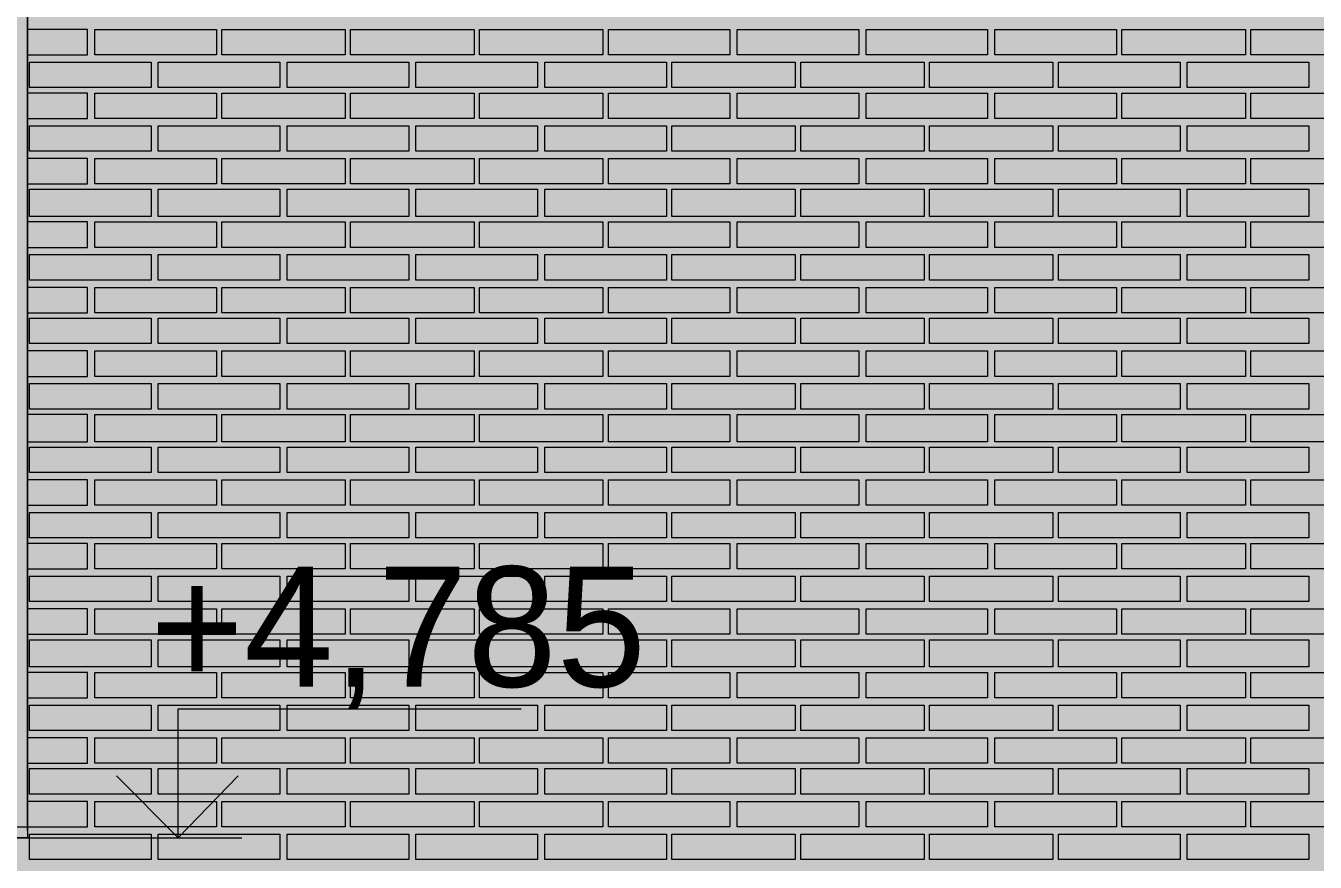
# Model space of a CAD drawing. Header units: millimetres. Extents: x -28928 to 100580, y -22867 to 36490.
# Drawn here: x 68989 to 71995, y -40 to 1908 of the extents above; entities that cross this region are included whole.
import ezdxf

# ---------------------------------------------------------------- set-up
doc = ezdxf.new("R2010")
doc.units = ezdxf.units.MM
doc.layers.add('PDF _Геометрия', color=7, linetype='Continuous', true_color=0x8f8e8d)
doc.layers.add('PDF _Сплошная заливка', color=7, linetype='Continuous', true_color=0xffffff)
doc.layers.add('PDF _Текст', color=7, linetype='Continuous')

msp = doc.modelspace()

# ---------------------------------------------------------------- hatches: boundary and pattern name
at = {"layer": 'PDF _Сплошная заливка', "true_color": 0xdcd6cf, "transparency": 33554559}
msp.add_hatch(color=254, dxfattribs=at).paths.add_polyline_path([(60798.36313073174, -2005.494765792853), (60798.36313073174, -4713.187073485198), (70224.51697688567, -4713.187073485198), (70224.51697688567, -1463.956304254396), (74070.28620765495, -1463.956304254396), (74070.28620765495, -4713.187073485198), (82294.90159227043, -4713.187073485198), (82294.90159227043, 9028.35138805342), (55763.74774611626, 9028.35138805342), (55763.74774611626, -4713.187073485198), (56851.05543842399, -4713.187073485198), (56851.05543842399, -1463.956304254396), (58251.4400538086, -1463.956304254396), (58251.4400538086, -4713.187073485198), (59499.51697688556, -4713.187073485198), (59499.51697688556, -2005.494765792853)])

# ---------------------------------------------------------------- linework, layer by layer
at = {"layer": 'PDF _Геометрия', "color": 7, "lineweight": 9}
msp.add_lwpolyline([(59499.51697688556, 6929.889849591866), (68993.36313073181, 6929.889849591866), (68993.36313073181, 2732.966772668733), (68993.36313073181, 33.73600343792714), (68993.36313073181, 16.81292651485637), (59499.51697688556, 16.81292651485637), (59499.51697688556, 33.73600343792714), (59499.51697688556, 2732.966772668733)], close=True, dxfattribs=at)
for points in [[(68993.36313073181, 33.73600343792714), (68993.36313073181, 109.8898495917747), (68993.36313073181, 1383.351388053339), (68993.36313073181, 6853.736003438018), (68993.36313073181, 6929.889849591866), (68946.82466919333, 6929.889849591866), (68946.82466919333, 6853.736003438018), (68946.82466919333, 1383.351388053339), (68946.82466919333, 6853.736003438018)], [(68963.74774611642, 16.81292651485637), (69073.74774611641, 16.81292651485637), (69344.51697688566, 16.81292651485637), (69344.51697688566, 317.1975418994807), (70144.13236150105, 317.1975418994807)], [(68993.36313073181, 46.42831113023567), (68993.36313073181, 42.19754189947344), (68993.36313073181, 16.81292651485637), (59499.51697688556, 16.81292651485637), (59499.51697688556, 42.19754189947344), (59499.51697688556, 46.42831113023567)], [(59499.51697688556, 42.19754189947344), (68993.36313073181, 42.19754189947344)], [(68993.36313073181, 25.27446497640267), (68993.36313073181, 21.04369574561861)], [(69192.20928457796, 16.81292651485637), (69492.59389996257, 16.81292651485637)]]:
    msp.add_lwpolyline(points, dxfattribs=at)
at = {"layer": 'PDF _Геометрия', "lineweight": 9}
for points in [[(68993.36313073181, 1840.274464976421), (69132.9785153472, 1840.274464976421), (69132.9785153472, 1899.505234207179), (68993.36313073181, 1899.505234207179)], [(68993.36313073181, 1692.197541899492), (69132.9785153472, 1692.197541899492), (69132.9785153472, 1751.428311130268), (68993.36313073181, 1751.428311130268)], [(68993.36313073181, 1539.889849591797), (69132.9785153472, 1539.889849591797), (69132.9785153472, 1599.120618822573), (68993.36313073181, 1599.120618822573)], [(68993.36313073181, 1391.812926514867), (69132.9785153472, 1391.812926514867), (69132.9785153472, 1451.04369574564), (68993.36313073181, 1451.04369574564)], [(68993.36313073181, 1239.505234207172), (69132.9785153472, 1239.505234207172), (69132.9785153472, 1298.736003437949), (68993.36313073181, 1298.736003437949)], [(68993.36313073181, 1091.428311130261), (69132.9785153472, 1091.428311130261), (69132.9785153472, 1150.659080361016), (68993.36313073181, 1150.659080361016)], [(68993.36313073181, 939.120618822566), (69132.9785153472, 939.120618822566), (69132.9785153472, 1002.582157284105), (68993.36313073181, 1002.582157284105)], [(68993.36313073181, 791.0436957456332), (69132.9785153472, 791.0436957456332), (69132.9785153472, 850.27446497641), (68993.36313073181, 850.27446497641)], [(68993.36313073181, 642.9667726687039), (69132.9785153472, 642.9667726687039), (69132.9785153472, 702.1975418994807), (68993.36313073181, 702.1975418994807)], [(68993.36313073181, 490.6590803610088), (69132.9785153472, 490.6590803610088), (69132.9785153472, 549.8898495917856), (68993.36313073181, 549.8898495917856)], [(68993.36313073181, 342.5821572840978), (69132.9785153472, 342.5821572840978), (69132.9785153472, 401.8129265148564), (68993.36313073181, 401.8129265148564)], [(68993.36313073181, 190.2744649764027), (69132.9785153472, 190.2744649764027), (69132.9785153472, 249.5052342071613), (68993.36313073181, 249.5052342071613)], [(68993.36313073181, 42.19754189947344), (69132.9785153472, 42.19754189947344), (69132.9785153472, 101.4283111302466), (68993.36313073181, 101.4283111302466)]]:
    msp.add_lwpolyline(points, dxfattribs=at)
for points in [[(69433.36313073181, 1840.274464976421), (69289.51697688564, 1840.274464976421), (69149.90159227025, 1840.274464976421), (69149.90159227025, 1899.505234207179), (69289.51697688564, 1899.505234207179), (69433.36313073181, 1899.505234207179)], [(69733.74774611642, 1840.274464976421), (69589.90159227028, 1840.274464976421), (69446.05543842413, 1840.274464976421), (69446.05543842413, 1899.505234207179), (69589.90159227028, 1899.505234207179), (69733.74774611642, 1899.505234207179)], [(70034.13236150106, 1840.274464976421), (69890.28620765489, 1840.274464976421), (69746.44005380872, 1840.274464976421), (69746.44005380872, 1899.505234207179), (69890.28620765489, 1899.505234207179), (70034.13236150106, 1899.505234207179)], [(70334.51697688567, 1840.274464976421), (70190.6708230395, 1840.274464976421), (70046.82466919337, 1840.274464976421), (70046.82466919337, 1899.505234207179), (70190.6708230395, 1899.505234207179), (70334.51697688567, 1899.505234207179)], [(70630.67082303953, 1840.274464976421), (70491.05543842414, 1840.274464976421), (70347.20928457797, 1840.274464976421), (70347.20928457797, 1899.505234207179), (70491.05543842414, 1899.505234207179), (70630.67082303953, 1899.505234207179)], [(70931.05543842414, 1840.274464976421), (70791.44005380875, 1840.274464976421), (70647.59389996258, 1840.274464976421), (70647.59389996258, 1899.505234207179), (70791.44005380875, 1899.505234207179), (70931.05543842414, 1899.505234207179)], [(71231.44005380874, 1840.274464976421), (71087.59389996261, 1840.274464976421), (70947.97851534722, 1840.274464976421), (70947.97851534722, 1899.505234207179), (71087.59389996261, 1899.505234207179), (71231.44005380874, 1899.505234207179)], [(71531.82466919339, 1840.274464976421), (71387.97851534722, 1840.274464976421), (71248.36313073183, 1840.274464976421), (71248.36313073183, 1899.505234207179), (71387.97851534722, 1899.505234207179), (71531.82466919339, 1899.505234207179)], [(71832.209284578, 1840.274464976421), (71688.36313073183, 1840.274464976421), (71544.51697688569, 1840.274464976421), (71544.51697688569, 1899.505234207179), (71688.36313073183, 1899.505234207179), (71832.209284578, 1899.505234207179)], [(72132.5938999626, 1840.274464976421), (71988.74774611647, 1840.274464976421), (71844.9015922703, 1840.274464976421), (71844.9015922703, 1899.505234207179), (71988.74774611647, 1899.505234207179), (72132.5938999626, 1899.505234207179)], [(69281.05543842411, 1823.351388053332), (69281.05543842411, 1764.120618822573), (68997.59389996257, 1764.120618822573), (68997.59389996257, 1823.351388053332)], [(69581.44005380872, 1823.351388053332), (69581.44005380872, 1764.120618822573), (69297.9785153472, 1764.120618822573), (69297.9785153472, 1823.351388053332)], [(69881.82466919336, 1823.351388053332), (69881.82466919336, 1764.120618822573), (69598.36313073181, 1764.120618822573), (69598.36313073181, 1823.351388053332)], [(70182.20928457797, 1823.351388053332), (70182.20928457797, 1764.120618822573), (69898.74774611642, 1764.120618822573), (69898.74774611642, 1823.351388053332)], [(70482.59389996258, 1823.351388053332), (70482.59389996258, 1764.120618822573), (70199.13236150106, 1764.120618822573), (70199.13236150106, 1823.351388053332)], [(70782.97851534722, 1823.351388053332), (70782.97851534722, 1764.120618822573), (70495.28620765489, 1764.120618822573), (70495.28620765489, 1823.351388053332)], [(71083.36313073183, 1823.351388053332), (71083.36313073183, 1764.120618822573), (70795.67082303953, 1764.120618822573), (70795.67082303953, 1823.351388053332)], [(71383.74774611644, 1823.351388053332), (71383.74774611644, 1764.120618822573), (71096.05543842414, 1764.120618822573), (71096.05543842414, 1823.351388053332)], [(71679.9015922703, 1823.351388053332), (71679.9015922703, 1764.120618822573), (71396.44005380875, 1764.120618822573), (71396.44005380875, 1823.351388053332)], [(71980.2862076549, 1823.351388053332), (71980.2862076549, 1764.120618822573), (71696.82466919339, 1764.120618822573), (71696.82466919339, 1823.351388053332)], [(69433.36313073181, 1692.197541899492), (69289.51697688564, 1692.197541899492), (69149.90159227025, 1692.197541899492), (69149.90159227025, 1751.428311130268), (69289.51697688564, 1751.428311130268), (69433.36313073181, 1751.428311130268)], [(69733.74774611642, 1692.197541899492), (69589.90159227028, 1692.197541899492), (69446.05543842413, 1692.197541899492), (69446.05543842413, 1751.428311130268), (69589.90159227028, 1751.428311130268), (69733.74774611642, 1751.428311130268)], [(70034.13236150106, 1692.197541899492), (69890.28620765489, 1692.197541899492), (69746.44005380872, 1692.197541899492), (69746.44005380872, 1751.428311130268), (69890.28620765489, 1751.428311130268), (70034.13236150106, 1751.428311130268)], [(70334.51697688567, 1692.197541899492), (70190.6708230395, 1692.197541899492), (70046.82466919337, 1692.197541899492), (70046.82466919337, 1751.428311130268), (70190.6708230395, 1751.428311130268), (70334.51697688567, 1751.428311130268)], [(70630.67082303953, 1692.197541899492), (70491.05543842414, 1692.197541899492), (70347.20928457797, 1692.197541899492), (70347.20928457797, 1751.428311130268), (70491.05543842414, 1751.428311130268), (70630.67082303953, 1751.428311130268)], [(70931.05543842414, 1692.197541899492), (70791.44005380875, 1692.197541899492), (70647.59389996258, 1692.197541899492), (70647.59389996258, 1751.428311130268), (70791.44005380875, 1751.428311130268), (70931.05543842414, 1751.428311130268)], [(71231.44005380874, 1692.197541899492), (71087.59389996261, 1692.197541899492), (70947.97851534722, 1692.197541899492), (70947.97851534722, 1751.428311130268), (71087.59389996261, 1751.428311130268), (71231.44005380874, 1751.428311130268)], [(71531.82466919339, 1692.197541899492), (71387.97851534722, 1692.197541899492), (71248.36313073183, 1692.197541899492), (71248.36313073183, 1751.428311130268), (71387.97851534722, 1751.428311130268), (71531.82466919339, 1751.428311130268)], [(71832.209284578, 1692.197541899492), (71688.36313073183, 1692.197541899492), (71544.51697688569, 1692.197541899492), (71544.51697688569, 1751.428311130268), (71688.36313073183, 1751.428311130268), (71832.209284578, 1751.428311130268)], [(72132.5938999626, 1692.197541899492), (71988.74774611647, 1692.197541899492), (71844.9015922703, 1692.197541899492), (71844.9015922703, 1751.428311130268), (71988.74774611647, 1751.428311130268), (72132.5938999626, 1751.428311130268)], [(69281.05543842411, 1675.274464976421), (69281.05543842411, 1616.043695745644), (68997.59389996257, 1616.043695745644), (68997.59389996257, 1675.274464976421)], [(69581.44005380872, 1675.274464976421), (69581.44005380872, 1616.043695745644), (69297.9785153472, 1616.043695745644), (69297.9785153472, 1675.274464976421)], [(69881.82466919336, 1675.274464976421), (69881.82466919336, 1616.043695745644), (69598.36313073181, 1616.043695745644), (69598.36313073181, 1675.274464976421)], [(70182.20928457797, 1675.274464976421), (70182.20928457797, 1616.043695745644), (69898.74774611642, 1616.043695745644), (69898.74774611642, 1675.274464976421)], [(70482.59389996258, 1675.274464976421), (70482.59389996258, 1616.043695745644), (70199.13236150106, 1616.043695745644), (70199.13236150106, 1675.274464976421)], [(70782.97851534722, 1675.274464976421), (70782.97851534722, 1616.043695745644), (70495.28620765489, 1616.043695745644), (70495.28620765489, 1675.274464976421)], [(71083.36313073183, 1675.274464976421), (71083.36313073183, 1616.043695745644), (70795.67082303953, 1616.043695745644), (70795.67082303953, 1675.274464976421)], [(71383.74774611644, 1675.274464976421), (71383.74774611644, 1616.043695745644), (71096.05543842414, 1616.043695745644), (71096.05543842414, 1675.274464976421)], [(71679.9015922703, 1675.274464976421), (71679.9015922703, 1616.043695745644), (71396.44005380875, 1616.043695745644), (71396.44005380875, 1675.274464976421)], [(71980.2862076549, 1675.274464976421), (71980.2862076549, 1616.043695745644), (71696.82466919339, 1616.043695745644), (71696.82466919339, 1675.274464976421)], [(69433.36313073181, 1539.889849591797), (69289.51697688564, 1539.889849591797), (69149.90159227025, 1539.889849591797), (69149.90159227025, 1599.120618822573), (69289.51697688564, 1599.120618822573), (69433.36313073181, 1599.120618822573)], [(69733.74774611642, 1539.889849591797), (69589.90159227028, 1539.889849591797), (69446.05543842413, 1539.889849591797), (69446.05543842413, 1599.120618822573), (69589.90159227028, 1599.120618822573), (69733.74774611642, 1599.120618822573)], [(70034.13236150106, 1539.889849591797), (69890.28620765489, 1539.889849591797), (69746.44005380872, 1539.889849591797), (69746.44005380872, 1599.120618822573), (69890.28620765489, 1599.120618822573), (70034.13236150106, 1599.120618822573)], [(70334.51697688567, 1539.889849591797), (70190.6708230395, 1539.889849591797), (70046.82466919337, 1539.889849591797), (70046.82466919337, 1599.120618822573), (70190.6708230395, 1599.120618822573), (70334.51697688567, 1599.120618822573)], [(70630.67082303953, 1539.889849591797), (70491.05543842414, 1539.889849591797), (70347.20928457797, 1539.889849591797), (70347.20928457797, 1599.120618822573), (70491.05543842414, 1599.120618822573), (70630.67082303953, 1599.120618822573)], [(70931.05543842414, 1539.889849591797), (70791.44005380875, 1539.889849591797), (70647.59389996258, 1539.889849591797), (70647.59389996258, 1599.120618822573), (70791.44005380875, 1599.120618822573), (70931.05543842414, 1599.120618822573)], [(71231.44005380874, 1539.889849591797), (71087.59389996261, 1539.889849591797), (70947.97851534722, 1539.889849591797), (70947.97851534722, 1599.120618822573), (71087.59389996261, 1599.120618822573), (71231.44005380874, 1599.120618822573)], [(71531.82466919339, 1539.889849591797), (71387.97851534722, 1539.889849591797), (71248.36313073183, 1539.889849591797), (71248.36313073183, 1599.120618822573), (71387.97851534722, 1599.120618822573), (71531.82466919339, 1599.120618822573)], [(71832.209284578, 1539.889849591797), (71688.36313073183, 1539.889849591797), (71544.51697688569, 1539.889849591797), (71544.51697688569, 1599.120618822573), (71688.36313073183, 1599.120618822573), (71832.209284578, 1599.120618822573)], [(72132.5938999626, 1539.889849591797), (71988.74774611647, 1539.889849591797), (71844.9015922703, 1539.889849591797), (71844.9015922703, 1599.120618822573), (71988.74774611647, 1599.120618822573), (72132.5938999626, 1599.120618822573)], [(69281.05543842411, 1527.197541899488), (69281.05543842411, 1463.736003437949), (68997.59389996257, 1463.736003437949), (68997.59389996257, 1527.197541899488)], [(69581.44005380872, 1527.197541899488), (69581.44005380872, 1463.736003437949), (69297.9785153472, 1463.736003437949), (69297.9785153472, 1527.197541899488)], [(69881.82466919336, 1527.197541899488), (69881.82466919336, 1463.736003437949), (69598.36313073181, 1463.736003437949), (69598.36313073181, 1527.197541899488)], [(70182.20928457797, 1527.197541899488), (70182.20928457797, 1463.736003437949), (69898.74774611642, 1463.736003437949), (69898.74774611642, 1527.197541899488)], [(70482.59389996258, 1527.197541899488), (70482.59389996258, 1463.736003437949), (70199.13236150106, 1463.736003437949), (70199.13236150106, 1527.197541899488)], [(70782.97851534722, 1527.197541899488), (70782.97851534722, 1463.736003437949), (70495.28620765489, 1463.736003437949), (70495.28620765489, 1527.197541899488)], [(71083.36313073183, 1527.197541899488), (71083.36313073183, 1463.736003437949), (70795.67082303953, 1463.736003437949), (70795.67082303953, 1527.197541899488)], [(71383.74774611644, 1527.197541899488), (71383.74774611644, 1463.736003437949), (71096.05543842414, 1463.736003437949), (71096.05543842414, 1527.197541899488)], [(71679.9015922703, 1527.197541899488), (71679.9015922703, 1463.736003437949), (71396.44005380875, 1463.736003437949), (71396.44005380875, 1527.197541899488)], [(71980.2862076549, 1527.197541899488), (71980.2862076549, 1463.736003437949), (71696.82466919339, 1463.736003437949), (71696.82466919339, 1527.197541899488)], [(69433.36313073181, 1391.812926514867), (69289.51697688564, 1391.812926514867), (69149.90159227025, 1391.812926514867), (69149.90159227025, 1451.04369574564), (69289.51697688564, 1451.04369574564), (69433.36313073181, 1451.04369574564)], [(69733.74774611642, 1391.812926514867), (69589.90159227028, 1391.812926514867), (69446.05543842413, 1391.812926514867), (69446.05543842413, 1451.04369574564), (69589.90159227028, 1451.04369574564), (69733.74774611642, 1451.04369574564)], [(70034.13236150106, 1391.812926514867), (69890.28620765489, 1391.812926514867), (69746.44005380872, 1391.812926514867), (69746.44005380872, 1451.04369574564), (69890.28620765489, 1451.04369574564), (70034.13236150106, 1451.04369574564)], [(70334.51697688567, 1391.812926514867), (70190.6708230395, 1391.812926514867), (70046.82466919337, 1391.812926514867), (70046.82466919337, 1451.04369574564), (70190.6708230395, 1451.04369574564), (70334.51697688567, 1451.04369574564)], [(70630.67082303953, 1391.812926514867), (70491.05543842414, 1391.812926514867), (70347.20928457797, 1391.812926514867), (70347.20928457797, 1451.04369574564), (70491.05543842414, 1451.04369574564), (70630.67082303953, 1451.04369574564)], [(70931.05543842414, 1391.812926514867), (70791.44005380875, 1391.812926514867), (70647.59389996258, 1391.812926514867), (70647.59389996258, 1451.04369574564), (70791.44005380875, 1451.04369574564), (70931.05543842414, 1451.04369574564)], [(71231.44005380874, 1391.812926514867), (71087.59389996261, 1391.812926514867), (70947.97851534722, 1391.812926514867), (70947.97851534722, 1451.04369574564), (71087.59389996261, 1451.04369574564), (71231.44005380874, 1451.04369574564)], [(71531.82466919339, 1391.812926514867), (71387.97851534722, 1391.812926514867), (71248.36313073183, 1391.812926514867), (71248.36313073183, 1451.04369574564), (71387.97851534722, 1451.04369574564), (71531.82466919339, 1451.04369574564)], [(71832.209284578, 1391.812926514867), (71688.36313073183, 1391.812926514867), (71544.51697688569, 1391.812926514867), (71544.51697688569, 1451.04369574564), (71688.36313073183, 1451.04369574564), (71832.209284578, 1451.04369574564)], [(72132.5938999626, 1391.812926514867), (71988.74774611647, 1391.812926514867), (71844.9015922703, 1391.812926514867), (71844.9015922703, 1451.04369574564), (71988.74774611647, 1451.04369574564), (72132.5938999626, 1451.04369574564)], [(69281.05543842411, 1374.889849591797), (69281.05543842411, 1315.65908036102), (68997.59389996257, 1315.65908036102), (68997.59389996257, 1374.889849591797)], [(69581.44005380872, 1374.889849591797), (69581.44005380872, 1315.65908036102), (69297.9785153472, 1315.65908036102), (69297.9785153472, 1374.889849591797)], [(69881.82466919336, 1374.889849591797), (69881.82466919336, 1315.65908036102), (69598.36313073181, 1315.65908036102), (69598.36313073181, 1374.889849591797)], [(70182.20928457797, 1374.889849591797), (70182.20928457797, 1315.65908036102), (69898.74774611642, 1315.65908036102), (69898.74774611642, 1374.889849591797)], [(70482.59389996258, 1374.889849591797), (70482.59389996258, 1315.65908036102), (70199.13236150106, 1315.65908036102), (70199.13236150106, 1374.889849591797)], [(70782.97851534722, 1374.889849591797), (70782.97851534722, 1315.65908036102), (70495.28620765489, 1315.65908036102), (70495.28620765489, 1374.889849591797)], [(71083.36313073183, 1374.889849591797), (71083.36313073183, 1315.65908036102), (70795.67082303953, 1315.65908036102), (70795.67082303953, 1374.889849591797)], [(71383.74774611644, 1374.889849591797), (71383.74774611644, 1315.65908036102), (71096.05543842414, 1315.65908036102), (71096.05543842414, 1374.889849591797)], [(71679.9015922703, 1374.889849591797), (71679.9015922703, 1315.65908036102), (71396.44005380875, 1315.65908036102), (71396.44005380875, 1374.889849591797)], [(71980.2862076549, 1374.889849591797), (71980.2862076549, 1315.65908036102), (71696.82466919339, 1315.65908036102), (71696.82466919339, 1374.889849591797)], [(69433.36313073181, 1239.505234207172), (69289.51697688564, 1239.505234207172), (69149.90159227025, 1239.505234207172), (69149.90159227025, 1298.736003437949), (69289.51697688564, 1298.736003437949), (69433.36313073181, 1298.736003437949)], [(69733.74774611642, 1239.505234207172), (69589.90159227028, 1239.505234207172), (69446.05543842413, 1239.505234207172), (69446.05543842413, 1298.736003437949), (69589.90159227028, 1298.736003437949), (69733.74774611642, 1298.736003437949)], [(70034.13236150106, 1239.505234207172), (69890.28620765489, 1239.505234207172), (69746.44005380872, 1239.505234207172), (69746.44005380872, 1298.736003437949), (69890.28620765489, 1298.736003437949), (70034.13236150106, 1298.736003437949)], [(70334.51697688567, 1239.505234207172), (70190.6708230395, 1239.505234207172), (70046.82466919337, 1239.505234207172), (70046.82466919337, 1298.736003437949), (70190.6708230395, 1298.736003437949), (70334.51697688567, 1298.736003437949)], [(70630.67082303953, 1239.505234207172), (70491.05543842414, 1239.505234207172), (70347.20928457797, 1239.505234207172), (70347.20928457797, 1298.736003437949), (70491.05543842414, 1298.736003437949), (70630.67082303953, 1298.736003437949)], [(70931.05543842414, 1239.505234207172), (70791.44005380875, 1239.505234207172), (70647.59389996258, 1239.505234207172), (70647.59389996258, 1298.736003437949), (70791.44005380875, 1298.736003437949), (70931.05543842414, 1298.736003437949)], [(71231.44005380874, 1239.505234207172), (71087.59389996261, 1239.505234207172), (70947.97851534722, 1239.505234207172), (70947.97851534722, 1298.736003437949), (71087.59389996261, 1298.736003437949), (71231.44005380874, 1298.736003437949)], [(71531.82466919339, 1239.505234207172), (71387.97851534722, 1239.505234207172), (71248.36313073183, 1239.505234207172), (71248.36313073183, 1298.736003437949), (71387.97851534722, 1298.736003437949), (71531.82466919339, 1298.736003437949)], [(71832.209284578, 1239.505234207172), (71688.36313073183, 1239.505234207172), (71544.51697688569, 1239.505234207172), (71544.51697688569, 1298.736003437949), (71688.36313073183, 1298.736003437949), (71832.209284578, 1298.736003437949)], [(72132.5938999626, 1239.505234207172), (71988.74774611647, 1239.505234207172), (71844.9015922703, 1239.505234207172), (71844.9015922703, 1298.736003437949), (71988.74774611647, 1298.736003437949), (72132.5938999626, 1298.736003437949)], [(69281.05543842411, 1226.812926514864), (69281.05543842411, 1167.582157284105), (68997.59389996257, 1167.582157284105), (68997.59389996257, 1226.812926514864)], [(69581.44005380872, 1226.812926514864), (69581.44005380872, 1167.582157284105), (69297.9785153472, 1167.582157284105), (69297.9785153472, 1226.812926514864)], [(69881.82466919336, 1226.812926514864), (69881.82466919336, 1167.582157284105), (69598.36313073181, 1167.582157284105), (69598.36313073181, 1226.812926514864)], [(70182.20928457797, 1226.812926514864), (70182.20928457797, 1167.582157284105), (69898.74774611642, 1167.582157284105), (69898.74774611642, 1226.812926514864)], [(70482.59389996258, 1226.812926514864), (70482.59389996258, 1167.582157284105), (70199.13236150106, 1167.582157284105), (70199.13236150106, 1226.812926514864)], [(70782.97851534722, 1226.812926514864), (70782.97851534722, 1167.582157284105), (70495.28620765489, 1167.582157284105), (70495.28620765489, 1226.812926514864)], [(71083.36313073183, 1226.812926514864), (71083.36313073183, 1167.582157284105), (70795.67082303953, 1167.582157284105), (70795.67082303953, 1226.812926514864)], [(71383.74774611644, 1226.812926514864), (71383.74774611644, 1167.582157284105), (71096.05543842414, 1167.582157284105), (71096.05543842414, 1226.812926514864)], [(71679.9015922703, 1226.812926514864), (71679.9015922703, 1167.582157284105), (71396.44005380875, 1167.582157284105), (71396.44005380875, 1226.812926514864)], [(71980.2862076549, 1226.812926514864), (71980.2862076549, 1167.582157284105), (71696.82466919339, 1167.582157284105), (71696.82466919339, 1226.812926514864)], [(69433.36313073181, 1091.428311130261), (69289.51697688564, 1091.428311130261), (69149.90159227025, 1091.428311130261), (69149.90159227025, 1150.659080361016), (69289.51697688564, 1150.659080361016), (69433.36313073181, 1150.659080361016)], [(69733.74774611642, 1091.428311130261), (69589.90159227028, 1091.428311130261), (69446.05543842413, 1091.428311130261), (69446.05543842413, 1150.659080361016), (69589.90159227028, 1150.659080361016), (69733.74774611642, 1150.659080361016)], [(70034.13236150106, 1091.428311130261), (69890.28620765489, 1091.428311130261), (69746.44005380872, 1091.428311130261), (69746.44005380872, 1150.659080361016), (69890.28620765489, 1150.659080361016), (70034.13236150106, 1150.659080361016)], [(70334.51697688567, 1091.428311130261), (70190.6708230395, 1091.428311130261), (70046.82466919337, 1091.428311130261), (70046.82466919337, 1150.659080361016), (70190.6708230395, 1150.659080361016), (70334.51697688567, 1150.659080361016)], [(70630.67082303953, 1091.428311130261), (70491.05543842414, 1091.428311130261), (70347.20928457797, 1091.428311130261), (70347.20928457797, 1150.659080361016), (70491.05543842414, 1150.659080361016), (70630.67082303953, 1150.659080361016)], [(70931.05543842414, 1091.428311130261), (70791.44005380875, 1091.428311130261), (70647.59389996258, 1091.428311130261), (70647.59389996258, 1150.659080361016), (70791.44005380875, 1150.659080361016), (70931.05543842414, 1150.659080361016)], [(71231.44005380874, 1091.428311130261), (71087.59389996261, 1091.428311130261), (70947.97851534722, 1091.428311130261), (70947.97851534722, 1150.659080361016), (71087.59389996261, 1150.659080361016), (71231.44005380874, 1150.659080361016)], [(71531.82466919339, 1091.428311130261), (71387.97851534722, 1091.428311130261), (71248.36313073183, 1091.428311130261), (71248.36313073183, 1150.659080361016), (71387.97851534722, 1150.659080361016), (71531.82466919339, 1150.659080361016)], [(71832.209284578, 1091.428311130261), (71688.36313073183, 1091.428311130261), (71544.51697688569, 1091.428311130261), (71544.51697688569, 1150.659080361016), (71688.36313073183, 1150.659080361016), (71832.209284578, 1150.659080361016)], [(72132.5938999626, 1091.428311130261), (71988.74774611647, 1091.428311130261), (71844.9015922703, 1091.428311130261), (71844.9015922703, 1150.659080361016), (71988.74774611647, 1150.659080361016), (72132.5938999626, 1150.659080361016)], [(69281.05543842411, 1074.505234207169), (69281.05543842411, 1015.274464976414), (68997.59389996257, 1015.274464976414), (68997.59389996257, 1074.505234207169)], [(69581.44005380872, 1074.505234207169), (69581.44005380872, 1015.274464976414), (69297.9785153472, 1015.274464976414), (69297.9785153472, 1074.505234207169)], [(69881.82466919336, 1074.505234207169), (69881.82466919336, 1015.274464976414), (69598.36313073181, 1015.274464976414), (69598.36313073181, 1074.505234207169)], [(70182.20928457797, 1074.505234207169), (70182.20928457797, 1015.274464976414), (69898.74774611642, 1015.274464976414), (69898.74774611642, 1074.505234207169)], [(70482.59389996258, 1074.505234207169), (70482.59389996258, 1015.274464976414), (70199.13236150106, 1015.274464976414), (70199.13236150106, 1074.505234207169)], [(70782.97851534722, 1074.505234207169), (70782.97851534722, 1015.274464976414), (70495.28620765489, 1015.274464976414), (70495.28620765489, 1074.505234207169)], [(71083.36313073183, 1074.505234207169), (71083.36313073183, 1015.274464976414), (70795.67082303953, 1015.274464976414), (70795.67082303953, 1074.505234207169)], [(71383.74774611644, 1074.505234207169), (71383.74774611644, 1015.274464976414), (71096.05543842414, 1015.274464976414), (71096.05543842414, 1074.505234207169)], [(71679.9015922703, 1074.505234207169), (71679.9015922703, 1015.274464976414), (71396.44005380875, 1015.274464976414), (71396.44005380875, 1074.505234207169)], [(71980.2862076549, 1074.505234207169), (71980.2862076549, 1015.274464976414), (71696.82466919339, 1015.274464976414), (71696.82466919339, 1074.505234207169)], [(69433.36313073181, 939.120618822566), (69289.51697688564, 939.120618822566), (69149.90159227025, 939.120618822566), (69149.90159227025, 1002.582157284105), (69289.51697688564, 1002.582157284105), (69433.36313073181, 1002.582157284105)], [(69733.74774611642, 939.120618822566), (69589.90159227028, 939.120618822566), (69446.05543842413, 939.120618822566), (69446.05543842413, 1002.582157284105), (69589.90159227028, 1002.582157284105), (69733.74774611642, 1002.582157284105)], [(70034.13236150106, 939.120618822566), (69890.28620765489, 939.120618822566), (69746.44005380872, 939.120618822566), (69746.44005380872, 1002.582157284105), (69890.28620765489, 1002.582157284105), (70034.13236150106, 1002.582157284105)], [(70334.51697688567, 939.120618822566), (70190.6708230395, 939.120618822566), (70046.82466919337, 939.120618822566), (70046.82466919337, 1002.582157284105), (70190.6708230395, 1002.582157284105), (70334.51697688567, 1002.582157284105)], [(70630.67082303953, 939.120618822566), (70491.05543842414, 939.120618822566), (70347.20928457797, 939.120618822566), (70347.20928457797, 1002.582157284105), (70491.05543842414, 1002.582157284105), (70630.67082303953, 1002.582157284105)], [(70931.05543842414, 939.120618822566), (70791.44005380875, 939.120618822566), (70647.59389996258, 939.120618822566), (70647.59389996258, 1002.582157284105), (70791.44005380875, 1002.582157284105), (70931.05543842414, 1002.582157284105)], [(71231.44005380874, 939.120618822566), (71087.59389996261, 939.120618822566), (70947.97851534722, 939.120618822566), (70947.97851534722, 1002.582157284105), (71087.59389996261, 1002.582157284105), (71231.44005380874, 1002.582157284105)], [(71531.82466919339, 939.120618822566), (71387.97851534722, 939.120618822566), (71248.36313073183, 939.120618822566), (71248.36313073183, 1002.582157284105), (71387.97851534722, 1002.582157284105), (71531.82466919339, 1002.582157284105)], [(71832.209284578, 939.120618822566), (71688.36313073183, 939.120618822566), (71544.51697688569, 939.120618822566), (71544.51697688569, 1002.582157284105), (71688.36313073183, 1002.582157284105), (71832.209284578, 1002.582157284105)], [(72132.5938999626, 939.120618822566), (71988.74774611647, 939.120618822566), (71844.9015922703, 939.120618822566), (71844.9015922703, 1002.582157284105), (71988.74774611647, 1002.582157284105), (72132.5938999626, 1002.582157284105)], [(69281.05543842411, 926.4283111302575), (69281.05543842411, 867.1975418994807), (68997.59389996257, 867.1975418994807), (68997.59389996257, 926.4283111302575)], [(69581.44005380872, 926.4283111302575), (69581.44005380872, 867.1975418994807), (69297.9785153472, 867.1975418994807), (69297.9785153472, 926.4283111302575)], [(69881.82466919336, 926.4283111302575), (69881.82466919336, 867.1975418994807), (69598.36313073181, 867.1975418994807), (69598.36313073181, 926.4283111302575)], [(70182.20928457797, 926.4283111302575), (70182.20928457797, 867.1975418994807), (69898.74774611642, 867.1975418994807), (69898.74774611642, 926.4283111302575)], [(70482.59389996258, 926.4283111302575), (70482.59389996258, 867.1975418994807), (70199.13236150106, 867.1975418994807), (70199.13236150106, 926.4283111302575)], [(70782.97851534722, 926.4283111302575), (70782.97851534722, 867.1975418994807), (70495.28620765489, 867.1975418994807), (70495.28620765489, 926.4283111302575)], [(71083.36313073183, 926.4283111302575), (71083.36313073183, 867.1975418994807), (70795.67082303953, 867.1975418994807), (70795.67082303953, 926.4283111302575)], [(71383.74774611644, 926.4283111302575), (71383.74774611644, 867.1975418994807), (71096.05543842414, 867.1975418994807), (71096.05543842414, 926.4283111302575)], [(71679.9015922703, 926.4283111302575), (71679.9015922703, 867.1975418994807), (71396.44005380875, 867.1975418994807), (71396.44005380875, 926.4283111302575)], [(71980.2862076549, 926.4283111302575), (71980.2862076549, 867.1975418994807), (71696.82466919339, 867.1975418994807), (71696.82466919339, 926.4283111302575)], [(69433.36313073181, 791.0436957456332), (69289.51697688564, 791.0436957456332), (69149.90159227025, 791.0436957456332), (69149.90159227025, 850.27446497641), (69289.51697688564, 850.27446497641), (69433.36313073181, 850.27446497641)], [(69733.74774611642, 791.0436957456332), (69589.90159227028, 791.0436957456332), (69446.05543842413, 791.0436957456332), (69446.05543842413, 850.27446497641), (69589.90159227028, 850.27446497641), (69733.74774611642, 850.27446497641)], [(70034.13236150106, 791.0436957456332), (69890.28620765489, 791.0436957456332), (69746.44005380872, 791.0436957456332), (69746.44005380872, 850.27446497641), (69890.28620765489, 850.27446497641), (70034.13236150106, 850.27446497641)], [(70334.51697688567, 791.0436957456332), (70190.6708230395, 791.0436957456332), (70046.82466919337, 791.0436957456332), (70046.82466919337, 850.27446497641), (70190.6708230395, 850.27446497641), (70334.51697688567, 850.27446497641)], [(70630.67082303953, 791.0436957456332), (70491.05543842414, 791.0436957456332), (70347.20928457797, 791.0436957456332), (70347.20928457797, 850.27446497641), (70491.05543842414, 850.27446497641), (70630.67082303953, 850.27446497641)], [(70931.05543842414, 791.0436957456332), (70791.44005380875, 791.0436957456332), (70647.59389996258, 791.0436957456332), (70647.59389996258, 850.27446497641), (70791.44005380875, 850.27446497641), (70931.05543842414, 850.27446497641)], [(71231.44005380874, 791.0436957456332), (71087.59389996261, 791.0436957456332), (70947.97851534722, 791.0436957456332), (70947.97851534722, 850.27446497641), (71087.59389996261, 850.27446497641), (71231.44005380874, 850.27446497641)], [(71531.82466919339, 791.0436957456332), (71387.97851534722, 791.0436957456332), (71248.36313073183, 791.0436957456332), (71248.36313073183, 850.27446497641), (71387.97851534722, 850.27446497641), (71531.82466919339, 850.27446497641)], [(71832.209284578, 791.0436957456332), (71688.36313073183, 791.0436957456332), (71544.51697688569, 791.0436957456332), (71544.51697688569, 850.27446497641), (71688.36313073183, 850.27446497641), (71832.209284578, 850.27446497641)], [(72132.5938999626, 791.0436957456332), (71988.74774611647, 791.0436957456332), (71844.9015922703, 791.0436957456332), (71844.9015922703, 850.27446497641), (71988.74774611647, 850.27446497641), (72132.5938999626, 850.27446497641)], [(69281.05543842411, 774.1206188225624), (69281.05543842411, 714.8898495917892), (68997.59389996257, 714.8898495917892), (68997.59389996257, 774.1206188225624)], [(69581.44005380872, 774.1206188225624), (69581.44005380872, 714.8898495917892), (69297.9785153472, 714.8898495917892), (69297.9785153472, 774.1206188225624)], [(69881.82466919336, 774.1206188225624), (69881.82466919336, 714.8898495917892), (69598.36313073181, 714.8898495917892), (69598.36313073181, 774.1206188225624)], [(70182.20928457797, 774.1206188225624), (70182.20928457797, 714.8898495917892), (69898.74774611642, 714.8898495917892), (69898.74774611642, 774.1206188225624)], [(70482.59389996258, 774.1206188225624), (70482.59389996258, 714.8898495917892), (70199.13236150106, 714.8898495917892), (70199.13236150106, 774.1206188225624)], [(70782.97851534722, 774.1206188225624), (70782.97851534722, 714.8898495917892), (70495.28620765489, 714.8898495917892), (70495.28620765489, 774.1206188225624)], [(71083.36313073183, 774.1206188225624), (71083.36313073183, 714.8898495917892), (70795.67082303953, 714.8898495917892), (70795.67082303953, 774.1206188225624)], [(71383.74774611644, 774.1206188225624), (71383.74774611644, 714.8898495917892), (71096.05543842414, 714.8898495917892), (71096.05543842414, 774.1206188225624)], [(71679.9015922703, 774.1206188225624), (71679.9015922703, 714.8898495917892), (71396.44005380875, 714.8898495917892), (71396.44005380875, 774.1206188225624)], [(71980.2862076549, 774.1206188225624), (71980.2862076549, 714.8898495917892), (71696.82466919339, 714.8898495917892), (71696.82466919339, 774.1206188225624)], [(69433.36313073181, 642.9667726687039), (69289.51697688564, 642.9667726687039), (69149.90159227025, 642.9667726687039), (69149.90159227025, 702.1975418994807), (69289.51697688564, 702.1975418994807), (69433.36313073181, 702.1975418994807)], [(69733.74774611642, 642.9667726687039), (69589.90159227028, 642.9667726687039), (69446.05543842413, 642.9667726687039), (69446.05543842413, 702.1975418994807), (69589.90159227028, 702.1975418994807), (69733.74774611642, 702.1975418994807)], [(70034.13236150106, 642.9667726687039), (69890.28620765489, 642.9667726687039), (69746.44005380872, 642.9667726687039), (69746.44005380872, 702.1975418994807), (69890.28620765489, 702.1975418994807), (70034.13236150106, 702.1975418994807)], [(70334.51697688567, 642.9667726687039), (70190.6708230395, 642.9667726687039), (70046.82466919337, 642.9667726687039), (70046.82466919337, 702.1975418994807), (70190.6708230395, 702.1975418994807), (70334.51697688567, 702.1975418994807)], [(70630.67082303953, 642.9667726687039), (70491.05543842414, 642.9667726687039), (70347.20928457797, 642.9667726687039), (70347.20928457797, 702.1975418994807), (70491.05543842414, 702.1975418994807), (70630.67082303953, 702.1975418994807)], [(70931.05543842414, 642.9667726687039), (70791.44005380875, 642.9667726687039), (70647.59389996258, 642.9667726687039), (70647.59389996258, 702.1975418994807), (70791.44005380875, 702.1975418994807), (70931.05543842414, 702.1975418994807)], [(71231.44005380874, 642.9667726687039), (71087.59389996261, 642.9667726687039), (70947.97851534722, 642.9667726687039), (70947.97851534722, 702.1975418994807), (71087.59389996261, 702.1975418994807), (71231.44005380874, 702.1975418994807)], [(71531.82466919339, 642.9667726687039), (71387.97851534722, 642.9667726687039), (71248.36313073183, 642.9667726687039), (71248.36313073183, 702.1975418994807), (71387.97851534722, 702.1975418994807), (71531.82466919339, 702.1975418994807)], [(71832.209284578, 642.9667726687039), (71688.36313073183, 642.9667726687039), (71544.51697688569, 642.9667726687039), (71544.51697688569, 702.1975418994807), (71688.36313073183, 702.1975418994807), (71832.209284578, 702.1975418994807)], [(72132.5938999626, 642.9667726687039), (71988.74774611647, 642.9667726687039), (71844.9015922703, 642.9667726687039), (71844.9015922703, 702.1975418994807), (71988.74774611647, 702.1975418994807), (72132.5938999626, 702.1975418994807)], [(69281.05543842411, 626.0436957456332), (69281.05543842411, 566.8129265148564), (68997.59389996257, 566.8129265148564), (68997.59389996257, 626.0436957456332)], [(69581.44005380872, 626.0436957456332), (69581.44005380872, 566.8129265148564), (69297.9785153472, 566.8129265148564), (69297.9785153472, 626.0436957456332)], [(69881.82466919336, 626.0436957456332), (69881.82466919336, 566.8129265148564), (69598.36313073181, 566.8129265148564), (69598.36313073181, 626.0436957456332)], [(70182.20928457797, 626.0436957456332), (70182.20928457797, 566.8129265148564), (69898.74774611642, 566.8129265148564), (69898.74774611642, 626.0436957456332)], [(70482.59389996258, 626.0436957456332), (70482.59389996258, 566.8129265148564), (70199.13236150106, 566.8129265148564), (70199.13236150106, 626.0436957456332)], [(70782.97851534722, 626.0436957456332), (70782.97851534722, 566.8129265148564), (70495.28620765489, 566.8129265148564), (70495.28620765489, 626.0436957456332)], [(71083.36313073183, 626.0436957456332), (71083.36313073183, 566.8129265148564), (70795.67082303953, 566.8129265148564), (70795.67082303953, 626.0436957456332)], [(71383.74774611644, 626.0436957456332), (71383.74774611644, 566.8129265148564), (71096.05543842414, 566.8129265148564), (71096.05543842414, 626.0436957456332)], [(71679.9015922703, 626.0436957456332), (71679.9015922703, 566.8129265148564), (71396.44005380875, 566.8129265148564), (71396.44005380875, 626.0436957456332)], [(71980.2862076549, 626.0436957456332), (71980.2862076549, 566.8129265148564), (71696.82466919339, 566.8129265148564), (71696.82466919339, 626.0436957456332)], [(69433.36313073181, 490.6590803610088), (69289.51697688564, 490.6590803610088), (69149.90159227025, 490.6590803610088), (69149.90159227025, 549.8898495917856), (69289.51697688564, 549.8898495917856), (69433.36313073181, 549.8898495917856)], [(69733.74774611642, 490.6590803610088), (69589.90159227028, 490.6590803610088), (69446.05543842413, 490.6590803610088), (69446.05543842413, 549.8898495917856), (69589.90159227028, 549.8898495917856), (69733.74774611642, 549.8898495917856)], [(70034.13236150106, 490.6590803610088), (69890.28620765489, 490.6590803610088), (69746.44005380872, 490.6590803610088), (69746.44005380872, 549.8898495917856), (69890.28620765489, 549.8898495917856), (70034.13236150106, 549.8898495917856)], [(70334.51697688567, 490.6590803610088), (70190.6708230395, 490.6590803610088), (70046.82466919337, 490.6590803610088), (70046.82466919337, 549.8898495917856), (70190.6708230395, 549.8898495917856), (70334.51697688567, 549.8898495917856)], [(70630.67082303953, 490.6590803610088), (70491.05543842414, 490.6590803610088), (70347.20928457797, 490.6590803610088), (70347.20928457797, 549.8898495917856), (70491.05543842414, 549.8898495917856), (70630.67082303953, 549.8898495917856)], [(70931.05543842414, 490.6590803610088), (70791.44005380875, 490.6590803610088), (70647.59389996258, 490.6590803610088), (70647.59389996258, 549.8898495917856), (70791.44005380875, 549.8898495917856), (70931.05543842414, 549.8898495917856)], [(71231.44005380874, 490.6590803610088), (71087.59389996261, 490.6590803610088), (70947.97851534722, 490.6590803610088), (70947.97851534722, 549.8898495917856), (71087.59389996261, 549.8898495917856), (71231.44005380874, 549.8898495917856)], [(71531.82466919339, 490.6590803610088), (71387.97851534722, 490.6590803610088), (71248.36313073183, 490.6590803610088), (71248.36313073183, 549.8898495917856), (71387.97851534722, 549.8898495917856), (71531.82466919339, 549.8898495917856)], [(71832.209284578, 490.6590803610088), (71688.36313073183, 490.6590803610088), (71544.51697688569, 490.6590803610088), (71544.51697688569, 549.8898495917856), (71688.36313073183, 549.8898495917856), (71832.209284578, 549.8898495917856)], [(72132.5938999626, 490.6590803610088), (71988.74774611647, 490.6590803610088), (71844.9015922703, 490.6590803610088), (71844.9015922703, 549.8898495917856), (71988.74774611647, 549.8898495917856), (72132.5938999626, 549.8898495917856)], [(69281.05543842411, 477.9667726687003), (69281.05543842411, 414.5052342071613), (68997.59389996257, 414.5052342071613), (68997.59389996257, 477.9667726687003)], [(69581.44005380872, 477.9667726687003), (69581.44005380872, 414.5052342071613), (69297.9785153472, 414.5052342071613), (69297.9785153472, 477.9667726687003)], [(69881.82466919336, 477.9667726687003), (69881.82466919336, 414.5052342071613), (69598.36313073181, 414.5052342071613), (69598.36313073181, 477.9667726687003)], [(70182.20928457797, 477.9667726687003), (70182.20928457797, 414.5052342071613), (69898.74774611642, 414.5052342071613), (69898.74774611642, 477.9667726687003)], [(70482.59389996258, 477.9667726687003), (70482.59389996258, 414.5052342071613), (70199.13236150106, 414.5052342071613), (70199.13236150106, 477.9667726687003)], [(70782.97851534722, 477.9667726687003), (70782.97851534722, 414.5052342071613), (70495.28620765489, 414.5052342071613), (70495.28620765489, 477.9667726687003)], [(71083.36313073183, 477.9667726687003), (71083.36313073183, 414.5052342071613), (70795.67082303953, 414.5052342071613), (70795.67082303953, 477.9667726687003)], [(71383.74774611644, 477.9667726687003), (71383.74774611644, 414.5052342071613), (71096.05543842414, 414.5052342071613), (71096.05543842414, 477.9667726687003)], [(71679.9015922703, 477.9667726687003), (71679.9015922703, 414.5052342071613), (71396.44005380875, 414.5052342071613), (71396.44005380875, 477.9667726687003)], [(71980.2862076549, 477.9667726687003), (71980.2862076549, 414.5052342071613), (71696.82466919339, 414.5052342071613), (71696.82466919339, 477.9667726687003)], [(69433.36313073181, 342.5821572840978), (69289.51697688564, 342.5821572840978), (69149.90159227025, 342.5821572840978), (69149.90159227025, 401.8129265148564), (69289.51697688564, 401.8129265148564), (69433.36313073181, 401.8129265148564)], [(69733.74774611642, 342.5821572840978), (69589.90159227028, 342.5821572840978), (69446.05543842413, 342.5821572840978), (69446.05543842413, 401.8129265148564), (69589.90159227028, 401.8129265148564), (69733.74774611642, 401.8129265148564)], [(70034.13236150106, 342.5821572840978), (69890.28620765489, 342.5821572840978), (69746.44005380872, 342.5821572840978), (69746.44005380872, 401.8129265148564), (69890.28620765489, 401.8129265148564), (70034.13236150106, 401.8129265148564)], [(70334.51697688567, 342.5821572840978), (70190.6708230395, 342.5821572840978), (70046.82466919337, 342.5821572840978), (70046.82466919337, 401.8129265148564), (70190.6708230395, 401.8129265148564), (70334.51697688567, 401.8129265148564)], [(70630.67082303953, 342.5821572840978), (70491.05543842414, 342.5821572840978), (70347.20928457797, 342.5821572840978), (70347.20928457797, 401.8129265148564), (70491.05543842414, 401.8129265148564), (70630.67082303953, 401.8129265148564)], [(70931.05543842414, 342.5821572840978), (70791.44005380875, 342.5821572840978), (70647.59389996258, 342.5821572840978), (70647.59389996258, 401.8129265148564), (70791.44005380875, 401.8129265148564), (70931.05543842414, 401.8129265148564)], [(71231.44005380874, 342.5821572840978), (71087.59389996261, 342.5821572840978), (70947.97851534722, 342.5821572840978), (70947.97851534722, 401.8129265148564), (71087.59389996261, 401.8129265148564), (71231.44005380874, 401.8129265148564)], [(71531.82466919339, 342.5821572840978), (71387.97851534722, 342.5821572840978), (71248.36313073183, 342.5821572840978), (71248.36313073183, 401.8129265148564), (71387.97851534722, 401.8129265148564), (71531.82466919339, 401.8129265148564)], [(71832.209284578, 342.5821572840978), (71688.36313073183, 342.5821572840978), (71544.51697688569, 342.5821572840978), (71544.51697688569, 401.8129265148564), (71688.36313073183, 401.8129265148564), (71832.209284578, 401.8129265148564)], [(72132.5938999626, 342.5821572840978), (71988.74774611647, 342.5821572840978), (71844.9015922703, 342.5821572840978), (71844.9015922703, 401.8129265148564), (71988.74774611647, 401.8129265148564), (72132.5938999626, 401.8129265148564)], [(69281.05543842411, 325.6590803610088), (69281.05543842411, 266.4283111302502), (68997.59389996257, 266.4283111302502), (68997.59389996257, 325.6590803610088)], [(69581.44005380872, 325.6590803610088), (69581.44005380872, 266.4283111302502), (69297.9785153472, 266.4283111302502), (69297.9785153472, 325.6590803610088)], [(69881.82466919336, 325.6590803610088), (69881.82466919336, 266.4283111302502), (69598.36313073181, 266.4283111302502), (69598.36313073181, 325.6590803610088)], [(70182.20928457797, 325.6590803610088), (70182.20928457797, 266.4283111302502), (69898.74774611642, 266.4283111302502), (69898.74774611642, 325.6590803610088)], [(70482.59389996258, 325.6590803610088), (70482.59389996258, 266.4283111302502), (70199.13236150106, 266.4283111302502), (70199.13236150106, 325.6590803610088)], [(70782.97851534722, 325.6590803610088), (70782.97851534722, 266.4283111302502), (70495.28620765489, 266.4283111302502), (70495.28620765489, 325.6590803610088)], [(71083.36313073183, 325.6590803610088), (71083.36313073183, 266.4283111302502), (70795.67082303953, 266.4283111302502), (70795.67082303953, 325.6590803610088)], [(71383.74774611644, 325.6590803610088), (71383.74774611644, 266.4283111302502), (71096.05543842414, 266.4283111302502), (71096.05543842414, 325.6590803610088)], [(71679.9015922703, 325.6590803610088), (71679.9015922703, 266.4283111302502), (71396.44005380875, 266.4283111302502), (71396.44005380875, 325.6590803610088)], [(71980.2862076549, 325.6590803610088), (71980.2862076549, 266.4283111302502), (71696.82466919339, 266.4283111302502), (71696.82466919339, 325.6590803610088)], [(69433.36313073181, 190.2744649764027), (69289.51697688564, 190.2744649764027), (69149.90159227025, 190.2744649764027), (69149.90159227025, 249.5052342071613), (69289.51697688564, 249.5052342071613), (69433.36313073181, 249.5052342071613)], [(69733.74774611642, 190.2744649764027), (69589.90159227028, 190.2744649764027), (69446.05543842413, 190.2744649764027), (69446.05543842413, 249.5052342071613), (69589.90159227028, 249.5052342071613), (69733.74774611642, 249.5052342071613)], [(70034.13236150106, 190.2744649764027), (69890.28620765489, 190.2744649764027), (69746.44005380872, 190.2744649764027), (69746.44005380872, 249.5052342071613), (69890.28620765489, 249.5052342071613), (70034.13236150106, 249.5052342071613)], [(70334.51697688567, 190.2744649764027), (70190.6708230395, 190.2744649764027), (70046.82466919337, 190.2744649764027), (70046.82466919337, 249.5052342071613), (70190.6708230395, 249.5052342071613), (70334.51697688567, 249.5052342071613)], [(70630.67082303953, 190.2744649764027), (70491.05543842414, 190.2744649764027), (70347.20928457797, 190.2744649764027), (70347.20928457797, 249.5052342071613), (70491.05543842414, 249.5052342071613), (70630.67082303953, 249.5052342071613)], [(70931.05543842414, 190.2744649764027), (70791.44005380875, 190.2744649764027), (70647.59389996258, 190.2744649764027), (70647.59389996258, 249.5052342071613), (70791.44005380875, 249.5052342071613), (70931.05543842414, 249.5052342071613)], [(71231.44005380874, 190.2744649764027), (71087.59389996261, 190.2744649764027), (70947.97851534722, 190.2744649764027), (70947.97851534722, 249.5052342071613), (71087.59389996261, 249.5052342071613), (71231.44005380874, 249.5052342071613)], [(71531.82466919339, 190.2744649764027), (71387.97851534722, 190.2744649764027), (71248.36313073183, 190.2744649764027), (71248.36313073183, 249.5052342071613), (71387.97851534722, 249.5052342071613), (71531.82466919339, 249.5052342071613)], [(71832.209284578, 190.2744649764027), (71688.36313073183, 190.2744649764027), (71544.51697688569, 190.2744649764027), (71544.51697688569, 249.5052342071613), (71688.36313073183, 249.5052342071613), (71832.209284578, 249.5052342071613)], [(72132.5938999626, 190.2744649764027), (71988.74774611647, 190.2744649764027), (71844.9015922703, 190.2744649764027), (71844.9015922703, 249.5052342071613), (71988.74774611647, 249.5052342071613), (72132.5938999626, 249.5052342071613)], [(69281.05543842411, 177.5821572840941), (69281.05543842411, 118.351388053321), (68997.59389996257, 118.351388053321), (68997.59389996257, 177.5821572840941)], [(69581.44005380872, 177.5821572840941), (69581.44005380872, 118.351388053321), (69297.9785153472, 118.351388053321), (69297.9785153472, 177.5821572840941)], [(69881.82466919336, 177.5821572840941), (69881.82466919336, 118.351388053321), (69598.36313073181, 118.351388053321), (69598.36313073181, 177.5821572840941)], [(70182.20928457797, 177.5821572840941), (70182.20928457797, 118.351388053321), (69898.74774611642, 118.351388053321), (69898.74774611642, 177.5821572840941)], [(70482.59389996258, 177.5821572840941), (70482.59389996258, 118.351388053321), (70199.13236150106, 118.351388053321), (70199.13236150106, 177.5821572840941)], [(70782.97851534722, 177.5821572840941), (70782.97851534722, 118.351388053321), (70495.28620765489, 118.351388053321), (70495.28620765489, 177.5821572840941)], [(71083.36313073183, 177.5821572840941), (71083.36313073183, 118.351388053321), (70795.67082303953, 118.351388053321), (70795.67082303953, 177.5821572840941)], [(71383.74774611644, 177.5821572840941), (71383.74774611644, 118.351388053321), (71096.05543842414, 118.351388053321), (71096.05543842414, 177.5821572840941)], [(71679.9015922703, 177.5821572840941), (71679.9015922703, 118.351388053321), (71396.44005380875, 118.351388053321), (71396.44005380875, 177.5821572840941)], [(71980.2862076549, 177.5821572840941), (71980.2862076549, 118.351388053321), (71696.82466919339, 118.351388053321), (71696.82466919339, 177.5821572840941)], [(69433.36313073181, 42.19754189947344), (69289.51697688564, 42.19754189947344), (69149.90159227025, 42.19754189947344), (69149.90159227025, 101.4283111302466), (69289.51697688564, 101.4283111302466), (69433.36313073181, 101.4283111302466)], [(69733.74774611642, 42.19754189947344), (69589.90159227028, 42.19754189947344), (69446.05543842413, 42.19754189947344), (69446.05543842413, 101.4283111302466), (69589.90159227028, 101.4283111302466), (69733.74774611642, 101.4283111302466)], [(70034.13236150106, 42.19754189947344), (69890.28620765489, 42.19754189947344), (69746.44005380872, 42.19754189947344), (69746.44005380872, 101.4283111302466), (69890.28620765489, 101.4283111302466), (70034.13236150106, 101.4283111302466)], [(70334.51697688567, 42.19754189947344), (70190.6708230395, 42.19754189947344), (70046.82466919337, 42.19754189947344), (70046.82466919337, 101.4283111302466), (70190.6708230395, 101.4283111302466), (70334.51697688567, 101.4283111302466)], [(70630.67082303953, 42.19754189947344), (70491.05543842414, 42.19754189947344), (70347.20928457797, 42.19754189947344), (70347.20928457797, 101.4283111302466), (70491.05543842414, 101.4283111302466), (70630.67082303953, 101.4283111302466)], [(70931.05543842414, 42.19754189947344), (70791.44005380875, 42.19754189947344), (70647.59389996258, 42.19754189947344), (70647.59389996258, 101.4283111302466), (70791.44005380875, 101.4283111302466), (70931.05543842414, 101.4283111302466)], [(71231.44005380874, 42.19754189947344), (71087.59389996261, 42.19754189947344), (70947.97851534722, 42.19754189947344), (70947.97851534722, 101.4283111302466), (71087.59389996261, 101.4283111302466), (71231.44005380874, 101.4283111302466)], [(71531.82466919339, 42.19754189947344), (71387.97851534722, 42.19754189947344), (71248.36313073183, 42.19754189947344), (71248.36313073183, 101.4283111302466), (71387.97851534722, 101.4283111302466), (71531.82466919339, 101.4283111302466)], [(71832.209284578, 42.19754189947344), (71688.36313073183, 42.19754189947344), (71544.51697688569, 42.19754189947344), (71544.51697688569, 101.4283111302466), (71688.36313073183, 101.4283111302466), (71832.209284578, 101.4283111302466)], [(72132.5938999626, 42.19754189947344), (71988.74774611647, 42.19754189947344), (71844.9015922703, 42.19754189947344), (71844.9015922703, 101.4283111302466), (71988.74774611647, 101.4283111302466), (72132.5938999626, 101.4283111302466)], [(69281.05543842411, 25.27446497640267), (69281.05543842411, -33.95630425437412), (68997.59389996257, -33.95630425437412), (68997.59389996257, 25.27446497640267)], [(69581.44005380872, 25.27446497640267), (69581.44005380872, -33.95630425437412), (69297.9785153472, -33.95630425437412), (69297.9785153472, 25.27446497640267)], [(69881.82466919336, 25.27446497640267), (69881.82466919336, -33.95630425437412), (69598.36313073181, -33.95630425437412), (69598.36313073181, 25.27446497640267)], [(70182.20928457797, 25.27446497640267), (70182.20928457797, -33.95630425437412), (69898.74774611642, -33.95630425437412), (69898.74774611642, 25.27446497640267)], [(70482.59389996258, 25.27446497640267), (70482.59389996258, -33.95630425437412), (70199.13236150106, -33.95630425437412), (70199.13236150106, 25.27446497640267)], [(70782.97851534722, 25.27446497640267), (70782.97851534722, -33.95630425437412), (70495.28620765489, -33.95630425437412), (70495.28620765489, 25.27446497640267)], [(71083.36313073183, 25.27446497640267), (71083.36313073183, -33.95630425437412), (70795.67082303953, -33.95630425437412), (70795.67082303953, 25.27446497640267)], [(71383.74774611644, 25.27446497640267), (71383.74774611644, -33.95630425437412), (71096.05543842414, -33.95630425437412), (71096.05543842414, 25.27446497640267)], [(71679.9015922703, 25.27446497640267), (71679.9015922703, -33.95630425437412), (71396.44005380875, -33.95630425437412), (71396.44005380875, 25.27446497640267)], [(71980.2862076549, 25.27446497640267), (71980.2862076549, -33.95630425437412), (71696.82466919339, -33.95630425437412), (71696.82466919339, 25.27446497640267)]]:
    msp.add_lwpolyline(points, close=True, dxfattribs=at)
at = {"layer": 'PDF _Геометрия', "color": 7, "lineweight": 18}
msp.add_lwpolyline([(69200.67082303949, 160.6590803610052), (69344.51697688566, 16.81292651485637), (69484.13236150105, 160.6590803610052)], dxfattribs=at)

# ---------------------------------------------------------------- texts
at = {"layer": 'PDF _Текст', "insert": (69278.87859212843, 482.2306263050596), "char_height": 280.1272685734552, "attachment_point": 4, "style": ''}
msp.add_mtext('+4,785', dxfattribs=at)

doc.saveas('drawing.dxf')
